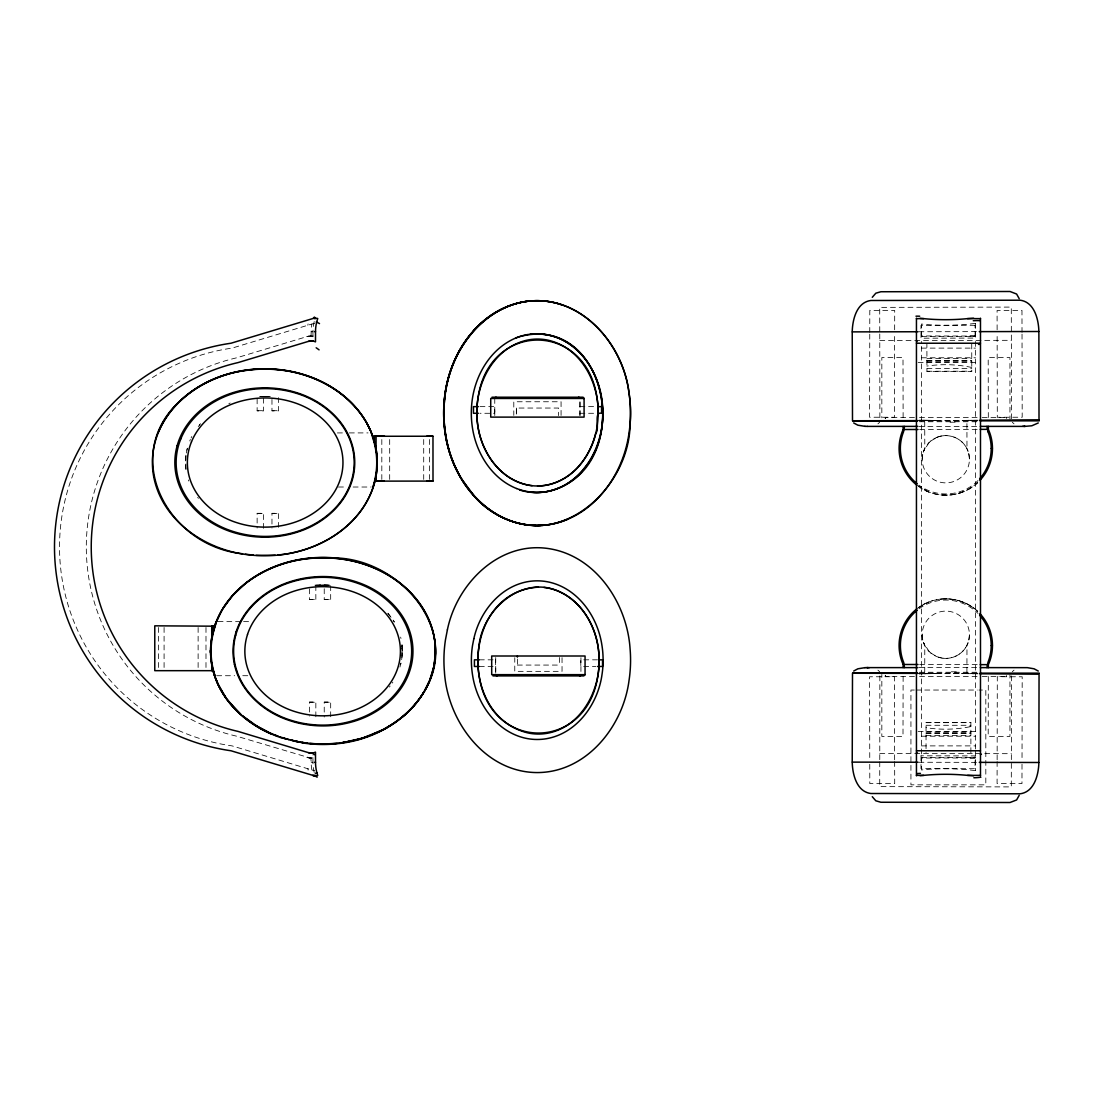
<?xml version="1.0" encoding="UTF-8"?>
<svg xmlns="http://www.w3.org/2000/svg" width="1094" height="1094" viewBox="0 0 1094 1094"><rect width="100%" height="100%" fill="white"/><g stroke="black" fill="none" stroke-linecap="round" stroke-linejoin="round"><path stroke-width="0.75" stroke-dasharray="5 3.75" d="M311.872 769.957A41.887 41.887 0 0 1 311.161 762.258L310.901 758.046M314.224 772.473A40.437 40.437 0 0 1 312.952 762.244L312.952 754.682M494.775 415.556L494.775 407.788M495.732 673.097L495.732 665.33M879.863 675.901L879.767 760.07M869.757 334.149L869.58 417.224L894.468 417.279L894.646 334.203M869.757 332.453L869.798 310.423L894.701 310.464L894.646 332.508M879.754 761.725L879.713 786.627L1011.294 786.901L1011.512 675.244M903.124 676.489L903.001 736.399L881.832 736.399L881.832 674.492M924.731 672.263L924.786 645.556L923.596 642.848L929.052 651.422M966.918 672.263L966.973 645.269L968.081 642.657L966.781 645.651M988.32 676.489L988.197 736.399L1009.953 736.399L1009.953 674.738M997.126 761.492L997.085 783.536L1021.974 783.577L1022.015 761.547M997.14 759.797L997.304 676.721L1022.193 676.776L1022.028 759.851M401.648 659.614L402.141 655.607A55.589 55.589 0 0 0 402.045 645.364L402.045 656.605M969.434 634.793A23.63 23.63 0 0 1 933.948 655.197A23.63 23.63 0 0 1 934.03 614.254A23.63 23.63 0 0 1 969.434 634.793L968.846 640.004M922.174 459.302L922.775 453.901M185.939 455.159L185.994 469.859M401.908 657.549L402.113 645.569M922.31 456.636L922.557 454.995M307.838 325.26L308.098 323.92M186.295 453.012L187.43 448.184M400.91 663.388L400.65 664.455M186.8 450.29L187.17 448.69M399.939 667.053L400.965 662.991M189.754 440.937L190.397 439.432M191.081 437.956L191.806 436.492M392.281 683.066L392.855 682.191M965.564 647.716C960.231 656.072 949.36 660.243 939.801 657.603M389.382 687.046L390.134 686.075M198.246 426.605L199.887 424.622M199.327 425.087L200.517 423.693M929.052 442.578L923.596 451.152L924.786 448.444L924.731 421.737M877.921 423.857L879.658 422.27M1012.292 671.73L1014.029 670.143M918.345 486.269C935.698 499.37 962.132 497.797 977.667 482.536M975.274 484.697L977.106 483.124M930.871 440.937L937.066 437.299M916.43 609.194C933.524 594.808 960.833 595.574 977.106 610.876M918.345 607.731L928.683 602.056M971.404 487.527C962.679 493.23 952.067 495.91 941.674 495.008M228.865 403.645L230.205 403.016M314.087 323.373L232.078 348.111A200.899 200.899 0 0 0 232.078 745.889L314.087 770.627M308.385 336.241L307.045 336.583A14.769 14.769 0 0 1 313.171 336.063L307.045 336.583L236.769 357.779A194.212 194.212 0 0 0 236.769 736.221L310.231 758.005M936.779 437.409C946.925 433.033 959.657 436.957 965.564 446.284M307.045 336.583L308.85 336.159M939.801 436.397L941.455 436.014M970.884 726.539L969.954 726.731M308.932 336.145L313.171 336.063M975.233 323.4L969.722 324.043A71.192 20.554 0 0 1 933.592 324.973A71.835 20.745 0 0 1 921.421 324.043L921.421 340.084M308.125 757.704L307.045 757.417A14.783 14.783 0 0 0 313.171 757.937L311.161 758.046M314.894 585.181L332.234 585.29M313.171 757.937L309.793 757.978M315.838 585.399L328.268 585.276M259.538 396.575L269.001 396.507M975.219 757.937L921.421 758.046M941.674 598.992C952.067 598.09 962.679 600.77 971.404 606.473M267.073 396.452L259.374 396.575L270.341 396.616M941.114 673.425L940.102 673.453M936.56 673.548L934.932 673.576M937.093 673.535L935.794 673.562M936.902 673.535L937.695 673.521M934.399 673.589L935.247 673.576M953.818 420.547L966.905 420.356M932.252 673.63L933.319 673.603M933.045 673.617L933.866 673.603M933.592 673.603L934.686 673.576M311.052 335.954L311.161 331.742A41.887 41.887 0 0 1 311.872 324.043M929.613 673.672L930.324 673.658M930.132 673.658L931.404 673.644M931.185 673.644L932.498 673.617M925.155 673.74L926.153 673.726M927.575 673.699L924.156 673.754M927.165 673.713L929.257 673.672M929.079 673.685L929.791 673.672M919.316 673.822L920.273 673.808M922.734 673.767L919.001 673.822M922.201 673.781L924.649 673.754M968.286 420.328L971.486 420.301M966.508 420.356L969.038 420.328M976.696 420.246L978.05 420.233M973.947 420.274L977.12 420.246M971.157 420.301L974.33 420.274M969.886 758.046L975.506 757.992M322.115 585.29L323.701 585.29M311.161 762.258L312.939 762.244M319.475 585.276L324.234 585.249M975.219 336.063L921.421 335.954M918.919 331.742L979.294 331.632M879.767 340.576L1011.362 340.316M926.919 360.432L971.773 360.35M926.919 360.829L971.773 360.733M926.919 361.841L971.773 361.745M926.933 368.637L971.787 368.541M926.946 371.263L971.787 371.181M918.427 420.616L978.255 420.493M919.657 429.491L978.569 429.368M921.421 336.583L975.506 336.583M921.421 348.111L975.506 348.111M921.421 357.779L975.506 357.779M926.919 358.517L971.759 358.504M918.139 362.579L977.106 362.579M479.965 406.64L494.748 406.64L494.625 413.286L479.965 413.286M579.834 406.64L596.558 406.64M516.354 414.093L516.354 408.048L558.596 408.048L558.596 415.597M257.131 410.701L263.572 410.701M271.968 410.701L278.409 410.701M579.834 413.286L596.558 413.286M914.447 417.511L885.237 417.511L885.237 418.51M919.548 417.511L978.856 417.511M982.193 417.511L1006.548 417.511L1006.548 418.51M919.425 420.848L977.544 420.848M919.411 421.737L978.556 421.737M919.11 426.387L977.475 426.387M337.39 432.937L342.518 432.909M349.314 432.909L368.035 432.909M338.415 487.021L346.702 486.994M353.13 487.021L371.126 487.021M257.131 513.537L263.572 513.537M271.968 513.537L278.409 513.537M309.397 599.403L315.838 599.403M324.234 599.403L330.675 599.403M218.062 621.624L242.02 621.652M243.579 621.624L250.417 621.652M479.309 659.819L495.719 659.819M597.529 659.819L580.805 659.819L580.805 666.478L595.861 666.478M517.325 665.07L559.567 665.07M479.309 666.478L495.719 666.478M919.11 667.613L977.475 667.613M919.411 672.263L978.556 672.263M919.425 673.152L977.544 673.152M216.667 675.723L234.663 675.723M242.759 675.695L249.391 675.723M914.447 676.489L885.237 676.489L885.237 675.49M919.548 676.489L978.856 676.489M982.193 676.489L1006.548 676.489L1006.548 675.49M914.338 690.04L910.933 690.04L910.933 784.836L985.817 784.836L985.817 690.04L979.007 690.04M916.034 690.04L977.311 690.04M309.397 702.239L315.838 702.239M324.234 702.239L330.675 702.239M926.044 722.655L970.884 722.655M926.044 725.281L970.884 725.281M918.139 731.421L977.106 731.421M926.044 732.077L970.884 732.077M926.044 733.103L970.884 733.103M926.044 733.486L970.884 733.486M926.044 735.483L970.884 735.483M921.421 736.221L975.506 736.221M921.421 745.889L975.506 745.889M921.421 757.417L975.506 757.417M919.657 664.509L978.569 664.632M918.427 673.384L978.255 673.507M879.767 753.424L1011.362 753.684M918.919 762.258L979.294 762.368M314.224 321.527A40.437 40.437 0 0 0 312.952 331.755L311.161 331.742M969.886 335.954L975.506 336.008M972.552 673.713L973.947 673.726M977.12 673.754L970.05 673.685M976.696 673.754L978.05 673.767M966.371 673.644L953.818 673.453M965.619 673.63L968.505 673.672M967.397 673.658L970.624 673.685M922.734 420.233L924.156 420.246M920.847 420.205L923.172 420.233M919.001 420.178L921.23 420.205M927.575 420.301L928.71 420.315M926.153 420.274L928.177 420.301M924.649 420.246L926.591 420.287M923.678 420.246L925.155 420.26M930.666 420.342L932.785 420.383M929.257 420.328L930.871 420.342M928.56 420.315L929.613 420.328M933.045 420.383L934.139 420.411M932.498 420.383L933.319 420.397M935.247 420.424L936.56 420.452M934.686 420.424L936.013 420.438M933.866 420.397L934.932 420.424M936.355 420.452L937.161 420.465M938.351 420.493L939.103 420.52M937.955 420.493L938.734 420.506M940.061 420.534L940.854 420.561M324.234 585.14L330.675 585.44M263.572 396.479L270.286 396.698M308.85 757.841L310.04 757.992M975.233 770.6L969.722 769.957A71.192 20.554 0 0 0 933.592 769.027A71.835 20.745 0 0 0 921.421 769.957L921.421 341.465M971.787 367.488L969.954 367.105A67.623 36.047 -0.1 0 0 926.891 366.093M307.045 757.417L308.686 757.814M930.871 653.063L936.779 656.591L941.455 657.986M928.683 491.944L916.43 484.806M975.274 609.303L977.667 611.464M1012.292 422.27L1014.029 423.857M877.921 670.143L879.658 671.73M387.946 613.365L391.775 618.329L387.946 613.173M197.658 497.36L198.411 498.331M393.088 620.134L394.332 622.158M393.389 620.298L394.291 621.789M966.781 448.349L968.081 451.343L966.973 448.731L966.918 421.737M188.756 481.045L188.387 479.979M400.636 637.105L400.978 638.499M968.846 453.996L969.434 459.207M922.31 637.364L922.775 640.099M307.838 768.74L308.098 770.08M922.174 634.698L922.557 639.005M402.25 648.14L402.332 650.451M1022.015 332.453L1021.974 310.423L997.085 310.464L997.126 332.508M1022.028 334.149L1022.193 417.224L997.304 417.279L997.14 334.203M1011.512 418.756L1011.294 307.099L879.713 307.373L879.754 332.275M988.32 417.511L988.197 357.601L1009.953 357.601L1009.953 419.262M971.732 343.899L971.787 371.386L926.946 371.468L926.891 344.213M903.124 417.511L903.001 357.601L881.832 357.601L881.832 417.84M894.646 759.797L894.468 676.721L869.58 676.776L869.757 759.851M894.646 761.492L894.701 783.536L869.798 783.577L869.757 761.547M879.767 333.93L879.863 418.099M312.939 331.755L312.952 339.318M1006.357 417.511L1006.357 418.51M1006.357 675.49L1006.357 676.489M975.506 323.359L975.506 339.865M975.506 341.465L975.506 749.267M975.506 750.84L975.506 770.641M970.884 752.658L970.884 722.45L926.044 722.45L926.044 752.658M885.429 417.511L885.429 418.51M885.429 675.49L885.429 676.489M580.941 657.699L580.928 672.96M562.043 657.699L562.043 671.347L514.768 671.347L514.768 657.699M561.072 415.405L561.072 401.758L513.797 401.758L513.797 415.405M559.567 657.508L559.513 665.07M517.38 659.026L517.38 665.07M516.409 408.048L516.409 414.284M495.732 657.549L495.719 674.656M495.596 659.819L495.596 666.478M494.762 398.462L494.775 415.419M429.381 439.542L429.381 479.404M423.706 439.542L423.706 479.404M389.683 439.556L389.683 479.418M381.82 439.556L381.82 479.418M330.675 585.659L330.675 599.621L324.234 599.621L324.234 586.945M330.675 716.748L330.675 702.02L324.234 702.02L324.234 717.049M315.838 585.618L315.838 599.621L309.397 599.621L309.397 586.316M315.838 716.789L315.838 702.02L309.397 702.02L309.397 716.091M278.409 397.614L278.409 410.92L271.968 410.92L271.968 396.903M278.409 527.376L278.409 513.305L271.968 513.305L271.968 528.087M263.572 398.23L263.572 410.92L257.131 410.92L257.131 396.944M263.572 528.347L263.572 513.305L257.131 513.305L257.131 528.046M205.987 627.477L205.987 669.008M198.123 627.477L198.123 670.677M164.086 627.477L164.086 669.008M158.425 627.477L158.425 669.008M977.694 482.577A46.673 46.673 0 0 1 920.314 487.637M977.968 480.581A45.428 45.428 0 0 1 919.001 485.216M920.314 606.363A46.673 46.673 0 0 1 977.694 611.423M919.001 608.784A45.428 45.428 0 0 1 977.968 613.419M956.32 671.853A78.604 1.928 1.1 0 1 950.071 671.757M969.968 726.744A67.5 35.979 0 0 1 926.003 727.66M950.071 422.243A78.604 1.928 -1.1 0 1 956.32 422.147M314.033 323.865A40.683 40.683 0 0 1 314.128 323.359M314.128 770.641A40.683 40.683 0 0 1 314.033 770.135M401.977 644.927A54.837 54.837 0 0 1 402.195 654.923M319.475 585.194A95.369 95.369 0 0 1 327.544 585.235M315.838 585.14A95.205 95.205 0 0 1 331.208 585.235M402.004 644.79A54.878 54.878 0 0 1 402.086 655.935M185.939 469.654A54.837 54.837 0 0 1 186.035 454.639M921.011 755.804L920.984 768.603L975.069 768.713L975.096 755.913L921.011 755.804M975.069 325.287L920.984 325.397L921.011 338.196L975.096 338.087L975.069 325.287M579.97 415.419L579.97 400.158L579.957 415.419M932.238 478.598A23.63 23.63 0 0 0 969.352 461.326A23.63 23.63 0 0 0 935.835 437.819A23.63 23.63 0 0 0 932.238 478.598"/><path stroke-width="1.5" d="M313.855 775.66L230.998 750.771A205.877 205.877 0 0 1 230.998 343.229L312.569 318.627A9.791 9.791 0 0 1 317.752 318.504L317.11 320.46A39.575 39.575 0 0 0 315.523 331.619L315.496 341.875A9.723 9.723 0 0 0 308.481 341.355L238.068 362.579A189.235 189.235 0 0 0 238.054 731.421L308.604 752.699L312.952 752.932M917.729 420.616L852.499 420.752L852.226 331.879C852.472 319.749 856.588 302.368 870.838 300.494L1020.155 300.207C1034.391 302.04 1038.589 319.38 1038.876 331.509L1039.013 419.795M903.138 667.6L903.138 664.482A46.673 46.673 0 0 1 916.43 609.194M904.506 667.6L903.562 662.28M986.979 667.696L987.991 662.294A45.415 45.415 0 0 0 979.568 615.129M988.333 667.696L988.347 664.646A46.673 46.673 0 0 0 979.964 613.707M979.868 673.781L1039.054 674.205L1038.876 762.491C1038.589 774.62 1034.391 791.974 1020.141 793.793L870.81 793.506C856.588 791.605 852.472 774.251 852.226 762.121L852.499 673.248L917.729 673.384M598.172 413.245C598.801 381.792 580.34 347.4 547.93 340.152A50.31 50.31 0 0 0 527.103 340.152C494.803 347.372 476.328 381.628 476.861 412.999C476.615 443.767 494.953 477.408 526.57 484.765C546.439 489.415 567.54 480.321 580.148 464.772C587.642 455.665 592.825 444.807 595.683 433.388C600.168 429.204 593.153 411.207 601.577 413.286L601.577 406.64L597.98 406.64M585.058 674.766L585.058 656.003L491.698 656.003L491.698 674.656L585.058 674.656L583.813 675.901L492.956 675.901M444.848 397.327C441.648 424.609 446.776 453.053 460.465 476.984M445.19 394.606C448.308 372.192 457.155 350.367 471.787 332.986M434.031 665.22L435.33 653.815L434.988 642.903A78.604 78.563 52.6 0 0 432.992 631.402C427.139 609.344 412.082 590.432 393.115 578.042M211.73 670.677L211.73 664.4A74.583 71.411 90 0 1 211.716 637.884L215.463 623.799L221.904 610.178M376.076 436.274L376.076 449.169A74.583 71.411 90 0 1 376.076 475.699L374.941 481.128L433.005 481.087L432.978 436.232L426.701 436.219M433.539 667.613L430.024 679.237M374.791 481.524C363.769 524.423 320.241 551.376 277.944 554.959M235.648 635.532C242.43 609.577 265.104 590.391 290.033 582.459A102.959 102.959 0 0 1 306.812 578.494A107.349 107.349 0 0 1 332.932 577.81A104.08 104.08 0 0 1 354.1 582.09C378.032 589.447 399.98 606.842 408.281 631.019A62.002 62.002 0 0 1 409.648 666.93M409.635 666.916C402.838 692.871 380.179 712.057 355.249 719.989A102.973 102.973 0 0 1 338.456 723.954A107.349 107.349 0 0 1 312.351 724.638A104.067 104.067 0 0 1 291.168 720.358C267.237 713.001 245.288 695.606 237.001 671.429M1019.198 795.352L1016.613 799.96L1010.022 802.504L880.889 802.258L875.829 800.808L872.274 796.692M214.834 625.713C227.306 588.353 264.816 564.586 302.505 558.979A135.054 135.054 0 0 1 334.627 557.913C401.525 558.843 465.374 634.274 420.999 696.468C411.782 710.033 398.995 720.973 384.623 728.782M214.479 626.821L215.135 624.852M214.684 626.192L154.774 625.823L154.774 670.677L213.084 670.677L211.73 664.4M315.004 318.928L315.25 318.217M236.14 631.758C244.618 605.803 268.536 587.478 294.245 580.463A105.94 105.94 0 0 1 315.824 576.784A108.374 108.374 0 0 1 337.827 577.564L342.162 578.247A103.041 103.041 0 0 1 358.941 582.76C383.748 591.498 405.86 611.628 411.549 637.993A62.645 62.645 0 0 1 409.84 670.69C401.416 696.659 377.457 714.97 351.748 721.985A105.94 105.94 0 0 1 330.183 725.678A108.388 108.388 0 0 1 308.18 724.884L303.845 724.201A103.068 103.068 0 0 1 287.066 719.688C262.259 710.963 240.147 690.82 234.458 664.455M215.258 624.537C228.933 586.671 268.098 563.15 306.785 558.815A135.136 135.136 0 0 1 340.945 559.034C383.406 564.176 426.318 593.604 434.236 637.706A77.701 77.701 0 0 1 433.976 666.055C425.156 710.074 381.874 738.901 339.208 743.51A135.136 135.136 0 0 1 305.062 743.291L282.649 738.094M366.162 421.928C328.829 359.858 232.803 352.022 181.016 400.062C119.314 454.598 166.89 546.138 242.567 553.755M429.121 681.494L424.841 690.218M158.589 431.706C173.043 397.313 208.393 375.748 244.318 370.346A134.835 134.835 0 0 1 285.684 370.415C322.279 375.939 358.504 398.544 371.946 434.195M872.274 297.308L875.829 293.192L880.916 291.742L1010.049 291.496L1016.613 294.04L1019.198 298.648M423.61 692.338C410.428 714.054 388.507 729.561 364.548 737.397M222.684 608.879L232.571 595.56L245.083 583.717M583.252 469.572C623.566 425.005 599.115 329.089 530.795 334.135M495.062 397.683L496.143 397.218M473.141 331.126C488.881 313.062 511.965 300.809 536.183 300.7C585.071 300.057 623.553 346.36 629.009 392.609A135.054 135.054 0 0 1 630.062 424.732C629.241 483.931 568.853 544.32 508.737 520.129C490.768 513.127 475.493 499.985 464.676 484.163C441.265 449.319 437.477 402.838 453.012 364.083C466.331 329.185 500.054 299.715 538.795 300.727C586.616 301.643 623.17 347.072 628.859 392.213A134.835 134.835 0 0 1 628.927 433.593C623.389 473.114 596.49 512.662 556.559 523.028A78.604 78.563 -37.4 0 1 545.086 525.175L541.817 525.366M582.323 471.008C569.304 486.174 548.614 495.144 528.621 491.794M402.565 716.912C418.906 703.374 431.077 684.352 434.441 663.224A77.619 77.619 0 0 0 434.988 642.903M580.449 675.6L579.56 675.901M246.437 582.651C287.517 551.253 348.193 549.448 391.652 577.085M1038.274 422.954L1031.82 425.785L1024.681 426.387M853.676 671.046L857.874 668.803L865.039 667.655M396.958 721.274L385.129 728.768M383.912 729.383L360.35 739.011L339.208 743.332M382.353 729.985L372.986 734.32M515.848 337.978C491.479 348.179 476.205 373.245 472.403 398.695A95.356 95.356 0 0 0 472.458 427.891C476.328 453.49 491.944 478.693 516.655 488.567M557.119 488.649C634.848 460.095 607.266 311.927 518.679 336.911M566.473 519.759L567.567 519.322M515.616 338.073L518.241 337.061M516.094 337.882L519.212 336.72A56.191 56.177 -50 0 1 528.429 334.408M565.653 520.088C534.72 532.778 497.538 522.221 475.493 497.661M368.172 736.194L360.829 738.614M308.481 341.342L312.952 341.068M343.502 742.498L362.948 737.971M358.34 739.325L353.348 740.597M348.001 741.718L350.682 741.185M313.855 318.34L314.812 318.231M345.321 742.197L339.906 742.99M529.222 334.326L530.535 334.162M312.665 752.973L310.887 753.069M920.054 318.34L923.692 318.627A67.431 19.473 0 0 0 933.715 319.393A67.062 19.364 0 0 0 967.465 318.627L973.605 318.231M980.484 775.372L967.465 775.372A67.062 19.364 0 0 0 933.715 774.607A67.431 19.473 0 0 0 923.692 775.372L920.054 775.66M337.198 743.305L323.564 744.057M275.223 555.205L256.119 555.328M916.444 341.068L917.333 341.013M537.523 485.968C569.591 485.927 593.317 455.774 597.174 425.881A88.655 88.655 0 0 0 597.174 399.146C587.068 320.364 487.979 320.364 477.873 399.146A88.655 88.655 0 0 0 477.873 425.881C481.716 454.037 502.378 482.331 532.108 485.681M538.48 587.15C462.762 591.293 456.608 715.804 528.074 732.966A50.31 50.31 0 0 0 548.901 732.966C581.242 726.06 599.717 690.861 599.143 660.215C599.197 633.522 585.851 604.353 560.648 592.223C523.082 573.379 481.934 609.303 478.844 647.238A88.655 88.655 0 0 0 478.844 673.959C488.95 752.754 588.025 752.754 598.131 673.959A88.655 88.655 0 0 0 598.131 647.238C594.302 619.095 573.653 590.801 543.937 587.437M867.173 426.387L917.852 426.387M540.723 525.421L537.455 525.503M373.136 487.008L372.876 487.021A79.083 79.083 0 0 0 375.83 474.427A78.043 78.043 0 0 0 372.863 438.243L371.345 432.937M864.93 667.655L867.269 667.613M311.134 340.931L312.665 341.027M979.868 420.219L1039.054 419.795M314.498 331.632L315.51 331.619M852.322 331.879L918.03 331.755M979.294 331.632L1038.78 331.509M903.261 429.518L917.975 429.491M980.251 429.368L988.238 429.354M991.219 448.417L992.408 448.417M916.444 318.627L923.692 318.627M967.465 318.627L980.484 318.627M916.444 343.229L980.484 343.229M491.985 397.218L583.075 397.231L584.087 398.339L584.087 417.115L490.727 417.115L490.727 398.462L584.087 398.462M478.338 406.64L473.456 406.64L473.456 413.286L478.338 413.286M852.65 420.848L917.592 420.848M980.06 420.848L1039.3 420.848M1022.822 426.277L1025.105 426.387L980.347 426.387M865.039 426.345L857.874 425.197L853.676 422.954M432.978 436.232L374.49 436.274L374.504 442.058L376.076 449.169M384.596 436.232L372.712 436.219L371.933 434.031M479.309 659.819L474.427 659.819L474.427 666.478L479.309 666.478M599.143 659.873L602.548 659.819L602.548 666.478L597.529 666.478M917.852 667.613L866.845 667.613L869.128 667.723M980.347 667.613L1027.348 667.655L1034.09 668.803L1038.274 671.046M852.65 673.152L917.592 673.152M980.06 673.152L1039.3 673.152M916.444 750.771L980.484 750.771M916.444 775.372L923.692 775.372M384.09 481.087L374.941 481.073M426.701 481.059L433.005 481.087M991.219 645.583L992.408 645.583M903.261 664.482L917.975 664.509M980.251 664.632L988.238 664.646M852.322 762.121L918.03 762.244M979.294 762.368L1038.78 762.491M317.192 777.15A55.944 20.69 -71.7 0 1 314.853 775.646L312.734 775.414A9.791 9.791 0 0 0 317.752 775.496L317.11 773.54A39.575 39.575 0 0 1 315.523 762.381L314.498 762.368M536.361 525.489C487.719 524.942 451.33 479.199 445.49 433.607A135.054 135.054 0 0 1 444.424 401.484C446.967 349.314 490.727 294.204 546.904 301.301A79.411 79.274 24.7 0 1 561.701 304.788M214.697 675.723L215.026 675.723A79.083 79.083 0 0 1 211.976 663.128A78.043 78.043 0 0 1 214.944 626.958L216.489 621.638M864.93 426.345L867.269 426.387M578.589 397.218L579.683 397.683M497.032 675.901L496.211 675.6M320.829 744.043L309.93 743.428M973.605 775.769L967.588 775.386M917.415 752.987L916.444 752.932M310.778 753.055L309.766 752.946M253.398 555.123L245.261 554.179M307.209 743.127L301.835 742.334L304.501 742.785M293.698 741.089L305.062 743.113M296.433 741.417L299.113 741.923M290.758 740.077L298.662 741.787M291.1 740.214L293.753 740.843M283.196 738.012L285.808 738.806M279.886 736.85L289.172 739.735M519.828 489.688L516.655 488.567M282.649 738.259C251.47 728.112 222.547 704.618 213.521 672.167A78.084 78.084 0 0 1 212.906 669.829L214.78 675.928L212.933 669.391M275.456 735.305L278.026 736.262M269.411 732.706L278.341 736.371M254.875 724.966L270.409 733.212M272.078 734.361C253.699 726.512 237.056 714.136 225.542 697.671M267.921 732.091L258.102 726.936L243.142 716.269M250.745 722.218L242.882 716.187M241.008 714.56L227.525 699.982M239.586 713.192C229.125 703.551 220.564 691.668 215.614 678.28M474.044 495.814L461.764 479.213M226.061 697.972L217.925 683.9L215.286 677.254M366.695 422.872L371.016 431.706M987.991 431.706L986.979 426.304M371.823 433.88C357.451 397.067 319.051 374.421 281.008 370.1A135.136 135.136 0 0 0 246.861 370.333C204.387 375.461 161.474 404.889 153.557 448.991A77.701 77.701 0 0 0 153.83 477.353C162.65 521.373 205.932 550.186 248.584 554.808A135.136 135.136 0 0 0 282.744 554.576C313.718 550.378 344.077 534.939 362.264 508.956A85.592 85.592 0 0 0 373.286 487.021A78.563 78.549 0 0 0 373.369 438.106L373.054 437.299M372.083 434.414L372.986 437.067M315.209 775.66L315.004 775.072M373.095 437.409L374.504 442.058M210.595 650.233L210.745 653.2M988.333 426.304L988.347 429.354A46.673 46.673 0 0 1 979.964 480.293M904.506 426.4L903.562 431.72A45.428 45.428 0 0 0 917.169 483.794M903.138 426.4L903.138 429.518A46.673 46.673 0 0 0 916.43 484.806M315.51 762.381L315.496 752.125A9.723 9.723 0 0 1 308.481 752.645M980.484 318.245L980.484 775.755M916.444 318.217L916.444 775.783M517.38 656.003L517.38 657.125M376.076 475.699L376.076 481.114M213.125 625.823L213.125 631.443M211.73 625.823L211.73 637.884M987.991 431.706A45.428 45.428 0 0 1 979.568 478.898M903.548 662.13A45.415 45.415 0 0 1 917.196 610.22M980.921 777.178A55.944 49.353 51.7 0 1 973.851 777.766M920.437 773.362A65.927 49.545 -28.3 0 1 916.963 773.567M973.277 320.733A55.944 45.469 -35 0 1 979.923 320.651M915.979 316.18A65.927 53.579 34.9 0 1 919.698 316.207M978.46 344.337A40.957 30.687 -22.6 0 1 979.376 344.446M981.4 754.258A40.957 35.664 43.7 0 1 980.415 754.532M316.932 772.911A65.927 20.636 -52.3 0 1 315.291 773.294M316.289 321.951A55.944 18.68 59.6 0 1 319.516 323.619M313.513 317.793A65.927 21.962 59.5 0 1 314.593 317.082M316.166 347.783A40.957 10.448 50.8 0 1 319.079 349.861M314.334 754.723A40.957 13.907 -67.8 0 1 312.747 752.809M225.569 697.657A85.592 85.592 0 0 1 214.52 675.723A78.563 78.549 0 0 1 214.438 626.807M234.431 664.455A62.618 62.618 0 0 1 236.167 631.758M237.015 671.415A62.016 62.016 0 0 1 235.62 635.518M343.502 742.498A135.054 135.054 0 0 1 305.076 742.867M210.581 650.397A78.084 78.084 0 0 0 210.609 652.872A67.5 57.107 90 0 1 210.568 650.602M212.988 670.704A67.5 57.107 90 0 1 212.838 670.089M532.381 333.971A54.809 54.809 0 0 1 546.535 334.614C578.07 340.275 598.965 371.29 602.165 401.662A95.369 95.369 0 0 1 602.015 425.771C599.033 447.624 588.148 469.052 569.81 481.88A57.038 57.038 0 0 1 519.718 490.057M545.086 301.096A78.084 78.084 0 0 0 515.807 303.64C475.726 314.935 449.825 355.318 444.861 395.166A135.136 135.136 0 0 0 444.643 429.313C449.183 472.772 479.445 517.202 524.751 524.546A77.619 77.619 0 0 0 545.086 525.093M557.106 488.621A55.589 55.589 0 0 1 532.381 492.273M528.621 491.739A56.122 56.013 28.4 0 1 519.582 489.551M376.815 454.379A67.623 57.216 89.8 0 1 377.006 456.485M447.391 629.816L445.49 639.662A135.054 135.054 0 0 0 444.424 671.784C447.337 720.946 485.025 772.788 537.756 772.569C586.726 772.186 623.033 726.402 629.009 680.659A135.054 135.054 0 0 0 630.062 648.537C626.93 602.233 594.452 553.755 545.674 548.203C497.196 542.679 456.485 584.88 447.391 629.816M473.839 638.746L472.485 645.692A95.205 95.205 0 0 0 472.745 676.215C477.257 704.139 496.567 731.654 525.243 738.163A54.878 54.878 0 0 0 544.06 739.065C575.8 734.963 597.816 704.837 602.001 674.629A95.205 95.205 0 0 0 601.741 644.106C597.228 616.182 577.919 588.681 549.256 582.158A54.878 54.878 0 0 0 530.44 581.256C501.243 584.975 479.869 611.163 473.839 638.746M177.146 445.696L176.257 449.292A62.645 62.645 0 0 0 177.953 481.975C186.39 507.944 210.349 526.269 236.044 533.284A105.94 105.94 0 0 0 257.623 536.963A108.388 108.388 0 0 0 279.626 536.183L283.961 535.486A103.068 103.068 0 0 0 300.741 530.987C325.533 522.248 347.66 502.119 353.348 475.74A62.618 62.618 0 0 0 351.639 443.056C343.215 417.087 319.257 398.763 293.548 391.748A105.94 105.94 0 0 0 271.982 388.069A108.374 108.374 0 0 0 249.979 388.849L245.63 389.546A103.041 103.041 0 0 0 228.851 394.045C205.207 402.428 184.011 420.985 177.146 445.696M247.517 634.438L246.615 637.529A54.194 54.194 0 0 0 247.805 668.885C255.039 690.04 274.225 705.233 295.134 711.661A90.939 90.939 0 0 0 313.636 715.394A93.81 93.81 0 0 0 336.46 714.806A89.995 89.995 0 0 0 351.133 711.346C372.917 704.399 392.732 687.647 398.667 664.961A54.18 54.18 0 0 0 397.464 633.59C390.243 612.449 371.044 597.256 350.135 590.828A90.952 90.952 0 0 0 331.632 587.095A93.81 93.81 0 0 0 308.809 587.683A89.981 89.981 0 0 0 294.136 591.143C273.35 597.803 254.396 613.228 247.517 634.438M180.825 438.858L179.525 442.318A62.002 62.002 0 0 0 178.144 478.215C184.982 504.156 207.614 523.356 232.557 531.287A102.973 102.973 0 0 0 249.336 535.239A107.349 107.349 0 0 0 275.456 535.923A104.067 104.067 0 0 0 296.638 531.657C320.556 524.286 342.504 506.905 350.805 482.714A62.016 62.016 0 0 0 352.186 446.817C345.348 420.875 322.716 401.676 297.773 393.744A102.959 102.959 0 0 0 280.98 389.792A107.349 107.349 0 0 0 254.875 389.108A104.08 104.08 0 0 0 233.692 393.375C210.923 400.431 189.987 416.39 180.825 438.858M191.464 441.853L190.329 444.875A54.18 54.18 0 0 0 189.125 476.259C195.088 498.932 214.862 515.698 236.673 522.631A89.995 89.995 0 0 0 251.333 526.091A93.81 93.81 0 0 0 274.156 526.693A90.939 90.939 0 0 0 292.659 522.959C313.568 516.518 332.754 501.326 340.002 480.184A54.194 54.194 0 0 0 341.205 448.813C335.229 426.14 315.455 409.361 293.657 402.442A89.981 89.981 0 0 0 278.984 398.968A93.81 93.81 0 0 0 256.174 398.38A90.952 90.952 0 0 0 237.658 402.113C217.761 408.267 199.477 422.216 191.464 441.853"/></g></svg>
